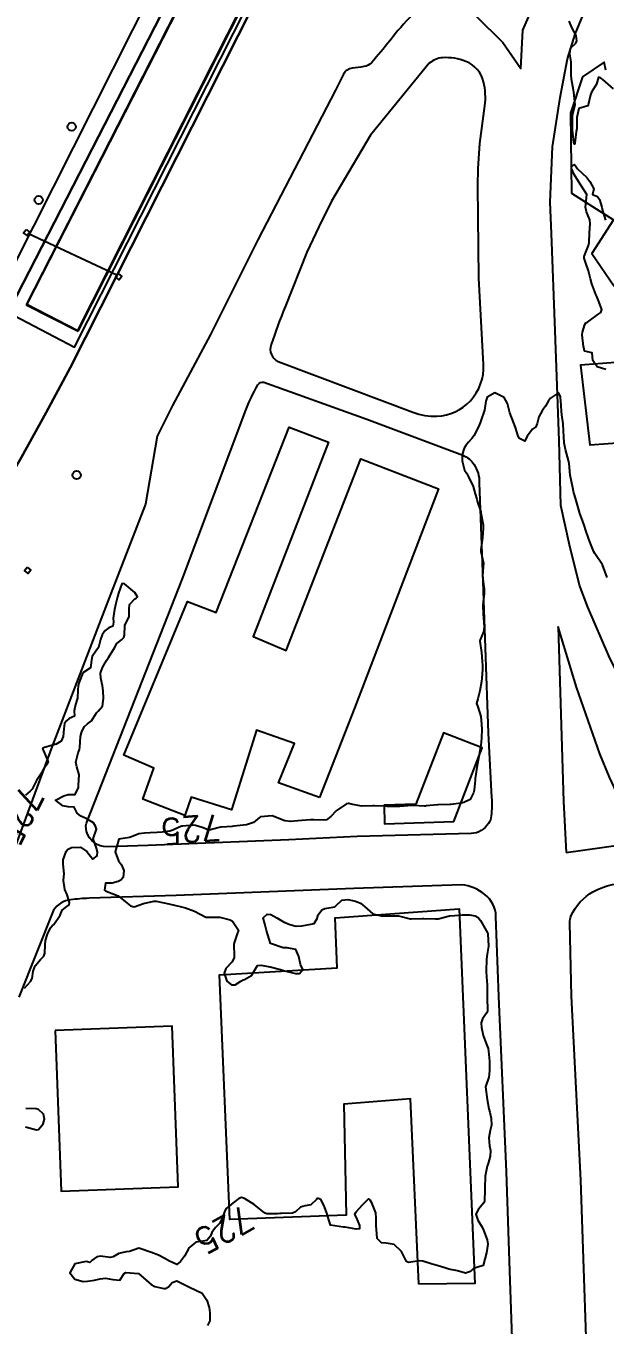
# Model space of a CAD drawing. Header units: metres. Extents: x 318500 to 325275, y 7408834 to 7428799.
# Drawn here: x 323143.9 to 323234.7, y 7418382.2 to 7418585.8 of the extents above; entities that cross this region are included whole.
import ezdxf
from ezdxf.enums import TextEntityAlignment as Align

# ---------------------------------------------------------------- set-up
doc = ezdxf.new("R2010")
doc.units = ezdxf.units.M
doc.header["$MEASUREMENT"] = 0
doc.linetypes.add('CONTINUO', pattern=[0])
for name, color, linetype in [('Area Verde e de Lazer', 93, 'Continuous'), ('Cotas', 45, 'Continuous'), ('Curvas de Nivel 1m', 11, 'Continuous'), ('Curvas de Nivel 5m', 15, 'Continuous'), ('Edificações', 30, 'Continuous'), ('Estação', 45, 'Continuous'), ('Linha Férrea', 20, 'Continuous'), ('PLATAFORMA', 45, 'Continuous'), ('Postes', 20, 'Continuous'), ('Pórticos', 45, 'Continuous'), ('Vias Primárias', 230, 'Continuous')]:
    doc.layers.add(name, color=color, linetype=linetype)
doc.styles.add('Style-STANDARD', font='STANDARD.shx')

msp = doc.modelspace()

# ---------------------------------------------------------------- linework, layer by layer
at = {"layer": 'Area Verde e de Lazer'}
msp.add_lwpolyline([(323148.47, 7418428.39), (323149.41, 7418403.19), (323167.71, 7418403.87), (323166.78, 7418429.07)], close=True, dxfattribs=at)
at = {"layer": 'Curvas de Nivel 1m', "elevation": 726, "flags": 128}
for points in [[(323236.01, 7418575.95), (323234.33, 7418577.37), (323234.02, 7418577.61), (323233.64, 7418577.76), (323233.52, 7418577.38), (323233.31, 7418576.68), (323232.54, 7418575.39), (323232.38, 7418575.01), (323232.02, 7418573.4), (323232.01, 7418573.36), (323231.97, 7418573.29), (323230.54, 7418572.85), (323230.23, 7418571.43), (323230.22, 7418569.72), (323230.18, 7418569.43), (323230.14, 7418569.2), (323229.93, 7418567.43), (323229.93, 7418567.39), (323229.89, 7418567.27), (323229.81, 7418567.43), (323229.79, 7418567.53), (323229.55, 7418569.43), (323229.54, 7418569.82), (323229.54, 7418571.43), (323229.57, 7418571.81), (323229.97, 7418573.43), (323229.77, 7418575.43), (323229.73, 7418575.7), (323229.42, 7418577.44), (323229.33, 7418578.14), (323229.34, 7418579.44), (323229.33, 7418580.17), (323229.16, 7418581.44), (323229.25, 7418582.28), (323230.1, 7418583.09), (323230.25, 7418583.43), (323230.11, 7418584.3), (323229.48, 7418585.44), (323229.04, 7418586.55)], [(323234.78, 7418531.98), (323233.42, 7418532.35), (323232.75, 7418533.38), (323232.63, 7418534.57), (323231.45, 7418534.84), (323231.31, 7418535.4), (323231.28, 7418535.58), (323231.08, 7418537.4), (323231.1, 7418537.81), (323231.51, 7418539.03), (323231.66, 7418539.25), (323231.89, 7418539.39), (323233.53, 7418540.55), (323234, 7418540.9), (323234.17, 7418541.36), (323233.56, 7418542.88), (323233.36, 7418543.37), (323233.23, 7418543.72), (323232.58, 7418545.39), (323232.36, 7418546.14), (323232.04, 7418547.39), (323231.64, 7418548.63), (323231.39, 7418549.4), (323231.4, 7418549.66), (323231.66, 7418550.36), (323231.97, 7418551.1), (323232.07, 7418551.39), (323232.15, 7418551.85), (323232.23, 7418553.39), (323232.34, 7418554.77), (323232.27, 7418555.39), (323231.75, 7418556.65), (323231.6, 7418557.4), (323231.78, 7418559.4), (323230.48, 7418561.42), (323229.83, 7418562.5), (323229.4, 7418563.43), (323229.43, 7418563.85), (323229.85, 7418564.08), (323230.11, 7418563.69), (323230.32, 7418563.42), (323231.82, 7418562.02), (323232.3, 7418561.39), (323232.9, 7418560.28), (323232.68, 7418559.39), (323233.47, 7418559.06), (323233.77, 7418558.58), (323234.15, 7418557.37), (323234.26, 7418556.86), (323234.71, 7418555.36)]]:
    msp.add_lwpolyline(points, dxfattribs=at)
at = {"layer": 'Curvas de Nivel 5m', "elevation": 725, "flags": 128}
for points in [[(323234.98, 7418499.34), (323234.27, 7418501.35), (323233.04, 7418503.14), (323232.9, 7418503.37), (323232.39, 7418504.71), (323232.13, 7418505.38), (323231.61, 7418506.87), (323231.43, 7418507.39), (323231.1, 7418508.31), (323230.73, 7418509.4), (323230.56, 7418509.97), (323230.14, 7418511.41), (323229.74, 7418512.83), (323229.6, 7418513.42), (323229.2, 7418515.42), (323229.02, 7418517.22), (323229, 7418517.42), (323228.94, 7418517.71), (323228.45, 7418519.43), (323228.23, 7418520.47), (323228.18, 7418521.44), (323228.14, 7418522.29), (323228.07, 7418523.44), (323227.89, 7418524.87), (323227.82, 7418525.44), (323227.72, 7418527.08), (323227.7, 7418527.44), (323227.65, 7418527.74), (323227.37, 7418528.3), (323226.09, 7418527.47), (323225.8, 7418527.02), (323225.34, 7418526.21), (323225.02, 7418525.79), (323224.8, 7418525.49), (323224.27, 7418524.53), (323224, 7418523.49), (323223.8, 7418522.99), (323223.29, 7418522.61), (323222.44, 7418521.51), (323222.08, 7418520.71), (323221.27, 7418521.16), (323221.06, 7418521.53), (323220.63, 7418522.88), (323220.37, 7418523.54), (323219.74, 7418525.14), (323219.62, 7418525.56), (323219.35, 7418526.63), (323218.82, 7418527.57), (323217.37, 7418528.28), (323216.17, 7418527.6), (323215.95, 7418527), (323215.78, 7418525.6), (323215.66, 7418525.27), (323215.31, 7418524.21), (323215.15, 7418523.76), (323215.08, 7418523.61), (323214.9, 7418523.22), (323214.13, 7418521.63), (323213.76, 7418521.15), (323213.26, 7418520.56), (323212.84, 7418520.06), (323212.58, 7418519.65), (323212.26, 7418518.62), (323212.24, 7418517.65), (323212.65, 7418516.2), (323212.97, 7418515.64), (323213.19, 7418515.26), (323213.96, 7418513.63), (323214.3, 7418512.47), (323214.55, 7418511.62), (323214.68, 7418511.16), (323215.12, 7418509.82), (323215.19, 7418509.67), (323215.2, 7418509.61), (323215.21, 7418509.52), (323215.53, 7418507.6), (323215.56, 7418507.12), (323215.47, 7418505.6), (323215.19, 7418503.76), (323215.17, 7418503.61), (323215.2, 7418503.45), (323215.6, 7418501.6), (323215.56, 7418501.04), (323215.44, 7418499.6), (323215.63, 7418498.26), (323215.71, 7418497.6), (323215.72, 7418496.83), (323215.57, 7418495.6), (323215.52, 7418495), (323215.57, 7418493.6), (323215.67, 7418492.38), (323215.71, 7418491.6), (323215.61, 7418490.85), (323215.08, 7418489.61), (323215.05, 7418489.4), (323215.27, 7418487.6), (323215.38, 7418486.18), (323215.43, 7418485.6), (323215.44, 7418484.95), (323215.35, 7418483.6), (323215.29, 7418483.08), (323215.02, 7418481.61), (323214.73, 7418480.38), (323214.52, 7418479.61), (323214.71, 7418479.11), (323215.19, 7418477.6), (323215.26, 7418477.02), (323215.32, 7418475.6), (323215.31, 7418474.26), (323215.25, 7418473.6), (323215.16, 7418473.07), (323214.92, 7418471.61), (323214.88, 7418471.34), (323214.58, 7418469.61), (323214.32, 7418467.85), (323214.29, 7418467.61), (323214.12, 7418466.03), (323214.06, 7418465.61), (323213.53, 7418464.6), (323212.51, 7418464.09), (323212.12, 7418464.02), (323210.5, 7418463.82), (323210.36, 7418463.81), (323208.5, 7418463.77), (323208.43, 7418463.76), (323207.8, 7418463.7), (323206.63, 7418463.57), (323206.5, 7418463.56), (323206.33, 7418463.54), (323204.5, 7418463.64), (323204.39, 7418463.63), (323202.5, 7418463.47), (323200.78, 7418463.5), (323200.5, 7418463.51), (323200.24, 7418463.54), (323198.5, 7418463.61), (323198.26, 7418463.59), (323196.5, 7418463.52), (323194.85, 7418463.87), (323194.5, 7418463.97), (323194.4, 7418463.97), (323194.13, 7418463.88), (323192.49, 7418462.81), (323191.68, 7418461.91), (323190.99, 7418461.4), (323190.47, 7418461.33), (323189, 7418461.42), (323188.47, 7418461.41), (323187.14, 7418461.3), (323186.47, 7418461.22), (323185.35, 7418461.12), (323184.47, 7418461.25), (323182.48, 7418462.03), (323180.66, 7418461.88), (323180.48, 7418461.75), (323179.57, 7418460.96), (323178.46, 7418460.62), (323177.99, 7418460.56), (323176.45, 7418460.38), (323176.2, 7418460.37), (323174.45, 7418460.26), (323174.35, 7418460.25), (323173.93, 7418460.15), (323172.79, 7418459.82), (323172.44, 7418459.83), (323171.5, 7418460.18), (323170.45, 7418460.52), (323170.09, 7418460.56), (323168.45, 7418460.41), (323168.29, 7418460.38), (323167.9, 7418460.23), (323166.92, 7418459.77), (323166.44, 7418459.64), (323165.23, 7418459.47), (323164.44, 7418459.42), (323163.34, 7418459.38), (323162.44, 7418459.32), (323161.55, 7418459.19), (323160.43, 7418458.75), (323160.12, 7418458.64), (323158.42, 7418458.35), (323157.84, 7418456.36), (323158.38, 7418454.98), (323158.84, 7418454.35), (323159.22, 7418453.48), (323159.11, 7418452.34), (323158.72, 7418451.96), (323158.33, 7418451.73), (323157.41, 7418451.45), (323156.33, 7418451.48), (323156.18, 7418450.38), (323156.32, 7418450.26), (323156.47, 7418450.22), (323158.31, 7418449.5), (323159.72, 7418448.34), (323160.28, 7418447.9), (323160.81, 7418447.79), (323162.29, 7418448.3), (323163.92, 7418448.66), (323164.3, 7418448.65), (323166.29, 7418448.25), (323168.28, 7418447.74), (323168.9, 7418447.59), (323170.27, 7418447.08), (323172.08, 7418446.17), (323172.26, 7418446.12), (323174.26, 7418446.14), (323175.88, 7418445.74), (323176.25, 7418445.53), (323177.18, 7418444.1), (323176.95, 7418443.38), (323176.5, 7418442.11), (323176.47, 7418441.85), (323176.5, 7418440.11), (323176.49, 7418439.79), (323176.17, 7418439.09), (323175.23, 7418438.12), (323174.92, 7418437.35), (323175.34, 7418436.12), (323176.12, 7418435.53), (323176.66, 7418435.57), (323177.56, 7418436.1), (323177.9, 7418436.32), (323178.13, 7418436.37), (323179.22, 7418436.99), (323179.85, 7418438.06), (323180.16, 7418438.55), (323180.71, 7418438.6), (323182.16, 7418438.34), (323183.59, 7418438.02), (323184.16, 7418437.83), (323184.41, 7418437.75), (323186.15, 7418437.3), (323186.78, 7418437.34), (323187.26, 7418437.96), (323186.92, 7418438.72), (323186.64, 7418439.97), (323186.2, 7418441.1), (323184.84, 7418441.36), (323184.2, 7418441.35), (323182.21, 7418442.03), (323181.56, 7418444.04), (323181.3, 7418445.09), (323181.07, 7418446.05), (323181.68, 7418446.62), (323182.27, 7418446.57), (323183.21, 7418446.02), (323184.25, 7418445.41), (323185.26, 7418445), (323186.25, 7418444.76), (323187.1, 7418444.81), (323188.25, 7418444.98), (323189.03, 7418445.16), (323189.53, 7418445.94), (323189.68, 7418446.52), (323190.28, 7418447.28), (323190.72, 7418447.49), (323192.29, 7418447.77), (323192.37, 7418447.82), (323192.43, 7418447.9), (323193.37, 7418448.82), (323194.31, 7418448.93), (323195.53, 7418448.63), (323196.3, 7418448.34), (323196.97, 7418447.84), (323198.27, 7418446.69), (323199.75, 7418446.32), (323200.27, 7418446.33), (323201.67, 7418446.38), (323202.27, 7418446.34), (323204.11, 7418445.9), (323204.26, 7418445.87), (323206.04, 7418445.93), (323206.26, 7418445.93), (323208.08, 7418445.88), (323208.27, 7418445.87), (323208.49, 7418445.9), (323210.28, 7418446.34), (323211.06, 7418446.43), (323212.28, 7418446.51), (323213.39, 7418446.51), (323214.28, 7418446.38), (323214.79, 7418446.11), (323215.15, 7418445.6), (323216.24, 7418443.69), (323216.29, 7418443.58), (323216.3, 7418443.51), (323216.37, 7418441.58), (323216.2, 7418440.35), (323216.05, 7418439.58), (323216.03, 7418437.71), (323216.04, 7418437.58), (323216.14, 7418436.14), (323216.16, 7418435.58), (323216.18, 7418433.65), (323216.18, 7418433.58), (323216.18, 7418433.5), (323216.24, 7418431.58), (323216.22, 7418431.43), (323216.07, 7418431.13), (323215.43, 7418430.22), (323215.25, 7418429.59), (323215.31, 7418428.86), (323215.55, 7418427.59), (323216.01, 7418426.36), (323216.31, 7418425.58), (323216.41, 7418425.16), (323216.54, 7418423.57), (323216.52, 7418422.14), (323216.51, 7418421.57), (323216.44, 7418421.08), (323215.92, 7418419.58), (323216.17, 7418417.58), (323216.45, 7418416.14), (323216.59, 7418415.57), (323216.81, 7418414.61), (323216.86, 7418413.56), (323216.66, 7418412.74), (323216.44, 7418411.57), (323216.56, 7418410.33), (323216.7, 7418409.57), (323216.63, 7418408.71), (323216.32, 7418407.57), (323216.18, 7418407.14), (323215.86, 7418405.58), (323215.82, 7418403.68), (323215.82, 7418403.58), (323215.81, 7418403.47), (323215.74, 7418401.58), (323215.73, 7418401.52), (323215.68, 7418401.37), (323214.84, 7418400.42), (323214.38, 7418399.6), (323214.72, 7418398.67), (323215.38, 7418397.58), (323215.62, 7418397.09), (323216.17, 7418395.57), (323216.26, 7418394.9), (323216.1, 7418393.57), (323215.55, 7418391.58), (323214.04, 7418391.1), (323213.54, 7418390.65), (323212.78, 7418390.36), (323211.54, 7418390.74), (323210.17, 7418391.02), (323209.54, 7418391.19), (323207.98, 7418391.68), (323207.55, 7418391.8), (323206.11, 7418392.26), (323205.56, 7418392.32), (323203.85, 7418392.04), (323203.55, 7418392.21), (323202.75, 7418393.75), (323201.59, 7418394.85), (323200.32, 7418395.05), (323199.59, 7418395.1), (323198.95, 7418395.8), (323198.86, 7418396.56), (323198.78, 7418397.8), (323198.8, 7418398.96), (323198.73, 7418399.8), (323198.09, 7418401.4), (323197.84, 7418401.82), (323197.68, 7418401.98), (323197.54, 7418401.96), (323197.38, 7418401.82), (323196.51, 7418400.99), (323195.65, 7418399.99), (323195.58, 7418399.91), (323195.52, 7418399.84), (323195.36, 7418399.56), (323195.64, 7418399.07), (323196.18, 7418397.83), (323196.17, 7418397.29), (323195.62, 7418397.26), (323193.94, 7418397.55), (323193.63, 7418397.6), (323191.63, 7418397.9), (323191, 7418399.91), (323190.57, 7418401), (323190.08, 7418401.92), (323189.68, 7418402.08), (323189.54, 7418402.06), (323189.42, 7418401.92), (323188.53, 7418401.07), (323187.66, 7418400.9), (323186.9, 7418400.73), (323186.11, 7418399.97), (323185.65, 7418399.75), (323183.94, 7418399.7), (323183.65, 7418399.7), (323183.32, 7418399.68), (323181.65, 7418399.64), (323181.36, 7418399.75), (323181.03, 7418400.04), (323179.67, 7418401.13), (323178.14, 7418402.08), (323177.68, 7418402.23), (323177.23, 7418402.09), (323176.37, 7418401.39), (323175.66, 7418400.81), (323175.27, 7418400.5), (323175.04, 7418400.12), (323174.71, 7418399.05), (323174.19, 7418398.13), (323173.61, 7418397.5), (323173.03, 7418396.72), (323172.79, 7418396.15), (323172.24, 7418395.5), (323171.59, 7418395.39), (323170.53, 7418395.23), (323169.57, 7418394.46), (323169.44, 7418394.32), (323169.36, 7418394.19), (323168.71, 7418393.04), (323168.08, 7418392.21), (323167.54, 7418391.72), (323166.38, 7418392.23), (323165.55, 7418392.74), (323164.63, 7418393.18), (323163.56, 7418393.61), (323161.57, 7418394.3), (323160.12, 7418393.76), (323159.56, 7418393.69), (323158.44, 7418393.45), (323157.55, 7418392.91), (323157.09, 7418392.81), (323155.55, 7418393.02), (323155, 7418392.94), (323154.24, 7418392.39), (323153.88, 7418392.06), (323153.54, 7418392.13), (323153.33, 7418392.19), (323151.53, 7418391.85), (323150.73, 7418390.44), (323151.51, 7418389.44), (323152.84, 7418389.07), (323153.5, 7418389.11), (323154.62, 7418389.28), (323155.51, 7418389.47), (323156.32, 7418389.56), (323157.5, 7418389.35), (323158.59, 7418389.25), (323159.28, 7418390.32), (323159.52, 7418390.49), (323161.52, 7418390.3), (323163.49, 7418388.58), (323164.07, 7418388.26), (323165.49, 7418387.97), (323165.74, 7418387.99), (323166.23, 7418388.23), (323166.81, 7418388.91), (323167.5, 7418389.17), (323169.49, 7418388.19), (323171.48, 7418387.21), (323172.22, 7418386.15), (323172.59, 7418385.01), (323172.71, 7418384.15), (323172.68, 7418382.89), (323172.32, 7418382.15)], [(323143.65, 7418435), (323144.12, 7418435.57), (323144.58, 7418436.07), (323144.82, 7418436.53), (323145.01, 7418437.67), (323145.29, 7418438.52), (323146.17, 7418439.52), (323146.66, 7418440.02), (323146.85, 7418440.5), (323146.88, 7418441.82), (323146.95, 7418442.5), (323147.26, 7418443.47), (323147.72, 7418444.5), (323147.97, 7418444.77), (323148.25, 7418445), (323149.24, 7418446.48), (323149.53, 7418447.22), (323150.28, 7418447.84), (323150.64, 7418448.1), (323150.71, 7418448.45), (323150.31, 7418449.64), (323149.99, 7418450.46), (323149.78, 7418451.91), (323149.82, 7418452.47), (323149.85, 7418452.96), (323149.71, 7418454.47), (323149.72, 7418455.13), (323150.2, 7418456.46), (323150.4, 7418456.77), (323151.02, 7418457.07), (323152.41, 7418457.12), (323153.43, 7418456.42), (323154.38, 7418455.23), (323155.04, 7418455.75), (323155.07, 7418456.4), (323154.94, 7418456.94), (323154.42, 7418458.41), (323154.93, 7418459.91), (323154.78, 7418460.41), (323154.46, 7418460.94), (323153.3, 7418461.59), (323152.47, 7418461.97), (323151.92, 7418462.44), (323151.44, 7418463.4), (323150.49, 7418463.41), (323149.63, 7418463.61), (323148.5, 7418464.49), (323149.8, 7418465.18), (323150.51, 7418465.36), (323151.58, 7418465.38), (323152.09, 7418466.44), (323152.12, 7418466.85), (323152.22, 7418468.44), (323151.84, 7418469.71), (323151.71, 7418470.44), (323152.04, 7418471.88), (323152.27, 7418472.44), (323152.33, 7418472.72), (323152.44, 7418474.43), (323152.65, 7418475.26), (323153.06, 7418476.02), (323153.52, 7418476.42), (323154.15, 7418476.93), (323154.68, 7418477.72), (323154.93, 7418478.16), (323155.19, 7418478.4), (323155.86, 7418479.23), (323156.02, 7418480.39), (323155.96, 7418481.62), (323155.85, 7418482.39), (323155.59, 7418483.57), (323155.56, 7418484.4), (323155.89, 7418485.29), (323156.49, 7418486.38), (323156.8, 7418486.84), (323157.75, 7418488.37), (323158.14, 7418489.05), (323158.84, 7418489.59), (323159.21, 7418489.98), (323159.31, 7418490.35), (323159.36, 7418491.86), (323159.58, 7418492.34), (323160.04, 7418493.18), (323160.05, 7418494.34), (323160.09, 7418495.16), (323160.93, 7418496.02), (323161.13, 7418496.12), (323161.34, 7418496.32), (323160.94, 7418497.04), (323159.32, 7418498.35), (323158.96, 7418498.43), (323158.89, 7418498.35), (323158.39, 7418496.9), (323158.23, 7418496.36), (323157.98, 7418495.3), (323157.75, 7418494.37), (323157.53, 7418493.01), (323157.61, 7418492.37), (323157.5, 7418491.74), (323156.87, 7418491.46), (323156.24, 7418491), (323155.8, 7418490.4), (323155.57, 7418489.67), (323155.23, 7418488.4), (323154.81, 7418487.82), (323154.24, 7418486.98), (323154.14, 7418486.42), (323153.98, 7418485.22), (323152.77, 7418484.43), (323152.2, 7418482.98), (323152.04, 7418482.44), (323151.98, 7418481.69), (323151.96, 7418480.44), (323151.66, 7418479.49), (323151.44, 7418478.45), (323151.47, 7418477.66), (323150.67, 7418477.28), (323150.21, 7418476.93), (323149.92, 7418476.47), (323149.82, 7418475.64), (323149.71, 7418474.47), (323149.4, 7418473.71), (323148.62, 7418473.24), (323148.05, 7418473.07), (323146.61, 7418472.67), (323146.5, 7418472.62), (323146.46, 7418472.51), (323146.61, 7418472.19), (323147.35, 7418470.5), (323147.08, 7418470), (323146.57, 7418469.22), (323146.17, 7418468.52), (323145.51, 7418467.56), (323145, 7418466.53), (323144.84, 7418466.22), (323144.52, 7418465.9), (323143.81, 7418465.25)], [(323143.82, 7418413.29), (323145.53, 7418412.8), (323145.82, 7418412.89), (323146.58, 7418413.75), (323146.8, 7418414.5), (323146.64, 7418415.29), (323145.86, 7418416.03), (323145.46, 7418416.12), (323143.86, 7418416.19)]]:
    msp.add_lwpolyline(points, dxfattribs=at)
at = {"layer": 'Edificações'}
for points in [[(323234.77, 7418578.88), (323234.53, 7418580.11), (323231.11, 7418577.82), (323229.22, 7418572.14), (323229.39, 7418559.57), (323236.01, 7418555.43), (323232.59, 7418550.13), (323236.07, 7418545)], [(323247.27, 7418533.9), (323230.82, 7418532.66), (323232.29, 7418520.15), (323243.79, 7418520.97)], [(323204.99, 7418463.83), (323200.01, 7418463.69), (323200.09, 7418460.79), (323210.96, 7418461.11), (323215.42, 7418472.7), (323209.31, 7418475.05), (323204.99, 7418463.83)]]:
    msp.add_lwpolyline(points, dxfattribs=at)
for points in [[(323189.9, 7418464.88), (323183.47, 7418467.19), (323185.99, 7418473.34), (323180.03, 7418475.43), (323176.11, 7418462.94), (323169.78, 7418464.97), (323168.76, 7418462.08), (323162.21, 7418464.65), (323163.93, 7418469.47), (323159.21, 7418471.51), (323169.2, 7418495.58), (323173.68, 7418493.86), (323185.12, 7418522.94), (323191.31, 7418520.55), (323179.48, 7418490.13), (323184.69, 7418487.91), (323196.36, 7418517.96), (323208.56, 7418513.24), (323195.38, 7418478.91)], [(323205.49, 7418388.66), (323204.15, 7418417.67), (323193.7, 7418416.84), (323194.08, 7418399.44), (323175.86, 7418398.76), (323174.2, 7418437.12), (323192.66, 7418438.2), (323192.33, 7418446.02), (323211.78, 7418447.44), (323214.26, 7418388.76)]]:
    msp.add_lwpolyline(points, close=True, dxfattribs=at)
at = {"layer": 'Estação'}
msp.add_lwpolyline([(323203.7, 7418704.44), (323161.66, 7418623.47), (323176.12, 7418615.97), (323138.77, 7418542.09), (323151.5, 7418535.48), (323188.89, 7418609.33)], dxfattribs=at)
at = {"layer": 'Linha Férrea'}
for points in [[(323316.21, 7418903.38), (323295.96, 7418857.36), (323255.66, 7418767.11), (323232.01, 7418717.9), (323140.48, 7418539.7, -0.015254), (323123.01, 7418508.23, -0.061006), (323056.4, 7418409.18, -0.093744), (322932.68, 7418312.34), (322756.56, 7418221.68), (322577.42, 7418127.21, 0.021826), (322500.35, 7418082.33, 0.036627), (322429.66, 7418027.86, 0.080354), (322310.74, 7417877.68), (322269.07, 7417801.22), (322233.98, 7417737.99, -0.002223), (322154.87, 7417593.01)], [(322154.87, 7417593.01, 0.002223), (322233.98, 7417737.99), (322269.07, 7417801.22), (322310.74, 7417877.68, -0.080354), (322429.66, 7418027.86, -0.036627), (322500.35, 7418082.33, -0.021826), (322577.42, 7418127.21), (322756.56, 7418221.68), (322932.68, 7418312.34, 0.093744), (323056.4, 7418409.18, 0.061006), (323123.01, 7418508.23, 0.015254), (323140.48, 7418539.7), (323232.01, 7418717.9), (323255.66, 7418767.11), (323295.96, 7418857.36), (323316.21, 7418903.38)], [(323318.17, 7418898.23), (323303.7, 7418864.83, 0.016709), (323274.18, 7418784.72, -0.035367), (323251.3, 7418730.96), (323150.8, 7418532.23, -0.11004), (322987.22, 7418339.83, -0.043194), (322935.02, 7418307.81), (322758.73, 7418217.45), (322579.69, 7418123.41, 0.015591), (322512.53, 7418085.27, 0.028884), (322446.68, 7418037.34, 0.09114), (322311.04, 7417869.94), (322250.35, 7417758.08, 0.01377), (322231.11, 7417719.38, -0.006143), (322196.38, 7417647.06, -0.005702), (322169.67, 7417596.02)], [(322169.67, 7417596.02, 0.005702), (322196.38, 7417647.06, 0.006143), (322231.11, 7417719.38, -0.01377), (322250.35, 7417758.08), (322311.04, 7417869.94, -0.09114), (322446.68, 7418037.34, -0.028884), (322512.53, 7418085.27, -0.015591), (322579.69, 7418123.41), (322758.73, 7418217.45), (322935.02, 7418307.81, 0.043194), (322987.22, 7418339.83, 0.11004), (323150.8, 7418532.23), (323251.3, 7418730.96, 0.035367), (323274.18, 7418784.72, -0.016709), (323303.7, 7418864.83), (323318.17, 7418898.23)]]:
    msp.add_lwpolyline(points, format="xyb", dxfattribs=at)
at = {"layer": 'PLATAFORMA', "linetype": 'CONTINUO'}
for points in [[(323231.48, 7418713.7, 725.92), (323143.88, 7418542.1, 725.85)], [(323152.08, 7418537.96, 725.85), (323239.13, 7418709.96, 725.89)], [(323143.99, 7418542.18, 727.42), (323143.88, 7418542.1, 725.85)], [(323143.88, 7418542.1, 725.85), (323152.08, 7418537.96, 725.85)], [(323152.08, 7418537.96, 725.85), (323152.02, 7418538.08, 727.44)]]:
    msp.add_polyline3d(points, dxfattribs=at)
msp.add_polyline3d([(323238.89, 7418709.88, 727.47), (323231.58, 7418713.45, 727.43), (323143.99, 7418542.18, 727.42), (323152.02, 7418538.08, 727.44)], close=True, dxfattribs=at)
at = {"layer": 'Postes'}
for centre in [(323151.05, 7418569.99), (323145.85, 7418558.52), (323151.82, 7418515.41)]:
    msp.add_circle(centre, 0.645, dxfattribs=at)
at = {"layer": 'Pórticos'}
for points in [[(323143.89, 7418553.9), (323144.46, 7418553.46), (323144.05, 7418552.94), (323143.49, 7418553.38)], [(323158.32, 7418546.98), (323158.88, 7418546.54), (323158.47, 7418546.01), (323157.91, 7418546.46)], [(323144.07, 7418500.96), (323144.63, 7418500.52), (323144.23, 7418500), (323143.66, 7418500.44)]]:
    msp.add_lwpolyline(points, close=True, dxfattribs=at)
msp.add_lwpolyline([(323158.11, 7418546.72), (323144.25, 7418553.2)], dxfattribs=at)
at = {"layer": 'Vias Primárias'}
for points in [[(323715.64, 7420145.55, 0), (323709.04, 7420132.94)], [(323831.09, 7420001.79, 0), (323833.84, 7420008.44, 0.220888)], [(323204.49, 7418587.56, 0.030311), (323200.9, 7418583.46, -0.019512), (323198.04, 7418580.03, -0.176194), (323196.86, 7418579.41, -0.00407), (323195.01, 7418579.17, 0.251446), (323193.64, 7418578.21), (323192.39, 7418575.71), (323180.21, 7418552.27), (323172.79, 7418537.44), (323166.85, 7418526.31), (323164.42, 7418521.52), (323162.63, 7418510.84), (323157.19, 7418496.84), (323147.99, 7418472.93), (323140.7, 7418453.23)], [(322871.76, 7418055.65, 0.000002), (322880.94, 7418048.89, -0.018146)], [(323120.55, 7418305.73), (323146.28, 7418301.52), (323196.28, 7418293.57), (323208.31, 7418291.72, -0.000093), (323211.85, 7418291.18, 0.180218), (323216.86, 7418292.21, 0.068573), (323221.79, 7418296.34, 0.154897), (323222.96, 7418298.89), (323222.67, 7418311.76), (323222.26, 7418323.88), (323221.24, 7418351.07), (323220.48, 7418369.68), (323219.71, 7418390.74), (323219.23, 7418406.25), (323218.03, 7418433.73), (323217.56, 7418446.26, 0.218562), (323215.81, 7418449.72, 0.142688), (323212.16, 7418451.22), (323195.27, 7418450.64), (323167.42, 7418449.55), (323153.76, 7418449.1, 0.021762), (323150.88, 7418448.88, 0.216254), (323148.18, 7418447.24), (323142.78, 7418433.6)], [(323288.51, 7418346.05), (323255.75, 7418345.58), (323232.78, 7418345.23), (323232.15, 7418366.5), (323230.87, 7418404.92), (323229.42, 7418433.76), (323229.13, 7418445.22, -0.113091), (323229.36, 7418446.4, -0.157909), (323232.75, 7418450.13, -0.172523), (323239.07, 7418451.26, -0.055095), (323243.15, 7418450.12, -0.188087), (323244.69, 7418448.67), (323249.27, 7418438.86), (323254.56, 7418428.81), (323259.61, 7418421.11), (323264.98, 7418415.07), (323273.43, 7418405.79), (323282.11, 7418396.15), (323291.61, 7418385.7), (323301.82, 7418374.75)]]:
    msp.add_lwpolyline(points, format="xyb", dxfattribs=at)
for points in [[(323214.45, 7418587.3), (323218.63, 7418583.19), (323221.48, 7418579.1), (323221.75, 7418585.1), (323225.74, 7418594.27), (323230.38, 7418604.39), (323226.05, 7418599.6), (323218.98, 7418592.26)], [(323228.54, 7418456.28), (323240.13, 7418457.88), (323235.38, 7418468.06), (323233.84, 7418471.72), (323230.19, 7418482.16), (323227.3, 7418491.64), (323228.13, 7418464.26)]]:
    msp.add_lwpolyline(points, close=True, dxfattribs=at)
msp.add_lwpolyline([(323305.94, 7418383.14), (323294.61, 7418395.31), (323276.22, 7418415.86), (323270.74, 7418421.72), (323267.7, 7418425.24), (323264.14, 7418429.3), (323260.96, 7418434.92), (323257.17, 7418442.58), (323251.32, 7418454.99), (323246.35, 7418464.36), (323235.24, 7418487.1), (323231.96, 7418494.74), (323230.64, 7418498.19), (323229.07, 7418504.47), (323227.75, 7418510.66), (323227.46, 7418520.83), (323226.82, 7418538.03), (323226.28, 7418553.24), (323226.03, 7418558.15), (323226.42, 7418566.86), (323227.6, 7418574.57), (323228.78, 7418580.65), (323229.95, 7418584.52), (323232.74, 7418591.22)], dxfattribs=at)
for points in [[(323194.83, 7418528.94), (323204.53, 7418525.25, 0.101293), (323208.31, 7418524.63, 0.199128), (323213.54, 7418527.06, 0.19964), (323215.62, 7418532.75), (323214.85, 7418546.27), (323214.7, 7418560.72), (323214.77, 7418563.47), (323215.01, 7418567.39), (323215.81, 7418573.29, 0.094159), (323215.62, 7418577.03, 0.242593), (323212.85, 7418580.22, 0.112089), (323209.19, 7418580.8, 0.161171), (323207.11, 7418579.95), (323197.91, 7418568.67), (323191.78, 7418558.35), (323189.77, 7418554.29), (323187.92, 7418550.35), (323184.49, 7418541.78, 0.012126), (323182.3, 7418535.87, 0.382074), (323183.41, 7418533.21)], [(323162.99, 7418457.37), (323156.6, 7418457.19, -0.343996), (323153.37, 7418459.57, -0.181733), (323153.51, 7418461.31), (323168.36, 7418499.04), (323178.35, 7418525.6, -0.045618), (323180.25, 7418529.53, -0.29943), (323181.19, 7418529.98), (323197.31, 7418524.17), (323212.36, 7418518.51, -0.160334), (323214.11, 7418517.1, -0.146552), (323214.95, 7418514.21), (323215.38, 7418501.72), (323216.34, 7418474.95), (323216.88, 7418464.9, -0.038079), (323216.82, 7418462.03, -0.121266), (323216.39, 7418460.82, -0.233601), (323213.68, 7418459.23), (323195.78, 7418458.81), (323185.06, 7418458.28)]]:
    msp.add_lwpolyline(points, format="xyb", close=True, dxfattribs=at)

# ---------------------------------------------------------------- texts
at = {"layer": 'Cotas', "style": 'Style-STANDARD'}
for rotation, p in [(243.5767, (323142.92, 7418461.93, 725)), (184.6172, (323169.8, 7418459.89, 725)), (208.8367, (323174.97, 7418397.17, 725))]:
    msp.add_text('725', height=4, rotation=rotation, dxfattribs=at).set_placement(p, align=Align.MIDDLE_CENTER)

doc.saveas('drawing.dxf')
